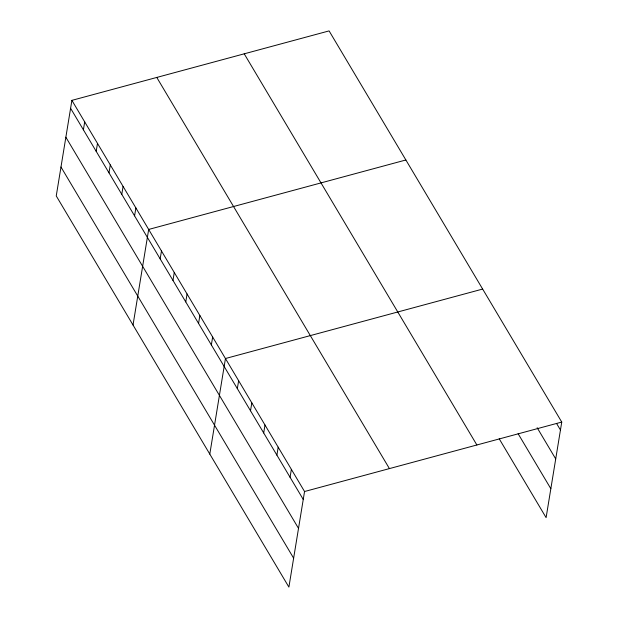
<?xml version="1.0" encoding="UTF-8"?>
<svg xmlns="http://www.w3.org/2000/svg" width="618" height="618" viewBox="0 0 618 618"><rect width="100%" height="100%" fill="white"/><g stroke="black" fill="none" stroke-linecap="round" stroke-linejoin="round"><path stroke-width="0.93" d="M71.897 100.363L56.246 195.937L288.9 587.1L304.55 491.519L71.897 100.363L329.1 30.9L561.754 422.063L546.103 517.637L499.228 438.826M83.399 129.811L84.697 121.877M96.192 151.325L97.489 143.391M108.984 172.839L110.29 164.898M121.785 194.353L123.082 186.412M134.577 215.867L135.883 207.926M133.024 325.022L148.675 229.44L405.871 159.985M160.17 258.888L161.468 250.954M172.97 280.402L174.268 272.468M185.763 301.916L187.061 293.983M198.563 323.43L199.861 315.497M211.356 344.944L212.654 337.011M209.796 454.106L225.454 358.525L482.65 289.062M237.335 388.629L238.633 380.688M250.522 410.792L251.82 402.859M263.701 432.955L264.998 425.022M276.887 455.126L278.185 447.185M290.066 477.289L291.372 469.356M304.55 491.519L561.754 422.063M556.548 423.43L560.456 429.997M537.158 427.718L555.713 458.919M518.123 433.712L550.839 488.714M244.226 53.82L476.88 444.983M156.779 77.435L389.425 468.599M70.599 108.297L303.253 499.452M65.863 137.219L298.517 528.375M60.981 167.014L293.635 558.178"/></g></svg>
